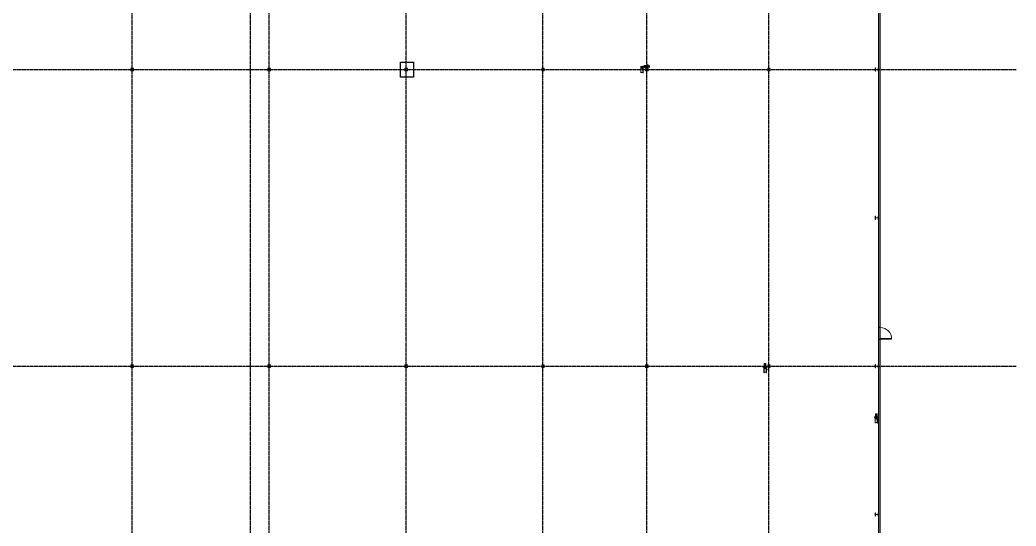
# Model space of a CAD drawing. Header units: millimetres. Extents: x -637480 to 299894, y -125373 to 39000.
# Drawn here: x 200332 to 280998, y -84941 to -43992 of the extents above; entities that cross this region are included whole.
import ezdxf

# ---------------------------------------------------------------- set-up
doc = ezdxf.new("R2010")
doc.units = ezdxf.units.MM
doc.linetypes.add('Xref building Toll$0$Grid Line', pattern=[22.225, 12.7, -3.175, 3.175, -3.175])
for name, color, linetype, lineweight in [('AM_BOR', 4, 'Continuous', 25), ('Xref building Toll$0$A-DOOR', 31, 'Continuous', 9), ('Xref building Toll$0$A-DOOR-HDLN', 31, 'Continuous', 9), ('Xref building Toll$0$A-FLOR', 192, 'Continuous', 25), ('Xref building Toll$0$A-GENM', 13, 'Continuous', 9), ('Xref building Toll$0$A-WALL', 113, 'Continuous', 9), ('Xref building Toll$0$P-SANR-FIXT', 6, 'Continuous', 9), ('Xref building Toll$0$S-COLS', 52, 'Continuous', 9)]:
    doc.layers.add(name, color=color, linetype=linetype, lineweight=lineweight)
doc.layers.add('AM_VIEWS', color=1, linetype='Continuous', lineweight=25, plot=False)
doc.layers.add('Xref building Toll$0$S-GRID', color=8, linetype='Continuous')

# ---------------------------------------------------------------- blocks, each defined once
blk = doc.blocks.new('Xref building Toll$0$Toll Grids')
at = {"layer": 'Xref building Toll$0$S-GRID', "linetype": 'Xref building Toll$0$Grid Line'}
for p, q in [((209427, -125373.2), (209427, 36031.6)), ((220514, -125373.3), (220514, 36031.5)), ((231601, -125373.3), (231601, 36031.5)), ((242688, -125373.3), (242688, 36031.5)), ((251088, -125373.3), (251088, 36031.5)), ((260988, -125373.3), (260988, 36031.5)), ((270000, -125373.3), (270000, 36031.5)), ((219014, -125373.2), (219014, 19027.1)), ((-9195.8, -48000), (280997.7, -48000)), ((-9195.8, -72000), (280997.7, -72000))]:
    blk.add_line(p, q, dxfattribs=at)
blk = doc.blocks.new('Xref building Toll$0$_SBA 1SWING SPDoor 01a - 920W x 2040H WD-1991709-MASTER GROUND FLOOR')
at = {"layer": 'Xref building Toll$0$A-DOOR'}
for p, q in [((460, 995), (420, 995)), ((420, 75), (420, 995)), ((460, 995), (460, 75)), ((-500, 75), (-500, 75)), ((-500, 75), (-500, -75)), ((-500, 75), (-460, 75)), ((-500, 75), (-460, 75)), ((-500, -75), (-500, 75)), ((-460, -75), (-460, 75)), ((-460, 75), (-460, 75)), ((-460, 75), (-460, -75)), ((460, 75), (420, 75)), ((460, 75), (460, -75)), ((500, 75), (460, 75)), ((460, 75), (460, 75)), ((460, 75), (500, 75)), ((460, -75), (460, 75)), ((500, -75), (500, 75)), ((500, 75), (500, 75)), ((500, 75), (500, -75)), ((-460, -75), (-500, -75)), ((-500, -75), (-500, -75)), ((-460, -75), (-500, -75)), ((-460, -75), (-460, -75)), ((460, -75), (500, -75)), ((460, -75), (460, -75)), ((500, -75), (460, -75)), ((500, -75), (500, -75))]:
    blk.add_line(p, q, dxfattribs=at)
blk.add_arc((460, 75), 920, 90, 180, dxfattribs=at)
at = {"layer": 'Xref building Toll$0$A-DOOR-HDLN'}
blk.add_line((-460, 75), (460, 75), dxfattribs=at)
blk = doc.blocks.new('Xref building Toll$0$UC-Universal Column-Column - C4_5-250UC73-1332368-MASTER GROUND FLOOR')
at = {"layer": 'Xref building Toll$0$S-COLS', "lineweight": 18}
for p, q in [((127, 127), (-127, 127)), ((-127, 127), (-127, 112.8)), ((-127, 112.8), (-18.3, 112.8)), ((-4.3, 98.8), (-4.3, -98.8)), ((4.3, -98.8), (4.3, 98.8)), ((18.3, 112.8), (127, 112.8)), ((127, 112.8), (127, 127)), ((-18.3, -112.8), (-127, -112.8)), ((-127, -112.8), (-127, -127)), ((-127, -127), (127, -127)), ((127, -112.8), (18.3, -112.8)), ((127, -127), (127, -112.8))]:
    blk.add_line(p, q, dxfattribs=at)
at = {"layer": 'Xref building Toll$0$S-COLS'}
for p, q in [((-127, 127), (-127, 127)), ((-127, 112.8), (-127, 112.8)), ((127, 127), (127, 127)), ((127, 112.8), (127, 112.8)), ((-127, -112.8), (-127, -112.8)), ((-127, -127), (-127, -127)), ((127, -112.8), (127, -112.8)), ((127, -127), (127, -127))]:
    blk.add_line(p, q, dxfattribs=at)
at = {"layer": 'Xref building Toll$0$S-COLS', "lineweight": 18}
for centre, start, end in [((-18.3, 98.8), 0, 90), ((18.3, 98.8), 90, 180), ((-18.3, -98.8), 270, 0), ((18.3, -98.8), 180, 270)]:
    blk.add_arc(centre, 14, start, end, dxfattribs=at)
blk = doc.blocks.new('Xref building Toll$0$UC-Universal Column-Column - C4_5-250UC73-930545-MASTER GROUND FLOOR')
at = {"layer": 'Xref building Toll$0$S-COLS', "lineweight": 18}
for p, q in [((127, 127), (-127, 127)), ((-127, 127), (-127, 112.8)), ((-127, 112.8), (-18.3, 112.8)), ((-4.3, 98.8), (-4.3, -98.8)), ((4.3, -98.8), (4.3, 98.8)), ((18.3, 112.8), (127, 112.8)), ((127, 112.8), (127, 127)), ((-18.3, -112.8), (-127, -112.8)), ((-127, -112.8), (-127, -127)), ((-127, -127), (127, -127)), ((127, -112.8), (18.3, -112.8)), ((127, -127), (127, -112.8))]:
    blk.add_line(p, q, dxfattribs=at)
at = {"layer": 'Xref building Toll$0$S-COLS'}
for p, q in [((-127, 127), (-127, 127)), ((-127, 112.8), (-127, 112.8)), ((127, 127), (127, 127)), ((127, 112.8), (127, 112.8)), ((-127, -112.8), (-127, -112.8)), ((-127, -127), (-127, -127)), ((127, -112.8), (127, -112.8)), ((127, -127), (127, -127))]:
    blk.add_line(p, q, dxfattribs=at)
at = {"layer": 'Xref building Toll$0$S-COLS', "lineweight": 18}
for centre, start, end in [((-18.3, 98.8), 0, 90), ((18.3, 98.8), 90, 180), ((-18.3, -98.8), 270, 0), ((18.3, -98.8), 180, 270)]:
    blk.add_arc(centre, 14, start, end, dxfattribs=at)
blk = doc.blocks.new('Xref building Toll$0$UC-Universal Column-Column - C4_5-250UC73-1332379-MASTER GROUND FLOOR')
at = {"layer": 'Xref building Toll$0$S-COLS', "lineweight": 18}
for p, q in [((-127, 127), (127, 127)), ((-127, 112.8), (-127, 127)), ((-18.3, 112.8), (-127, 112.8)), ((-4.3, -98.8), (-4.3, 98.8)), ((4.3, 98.8), (4.3, -98.8)), ((127, 112.8), (18.3, 112.8)), ((127, 127), (127, 112.8)), ((-127, -112.8), (-18.3, -112.8)), ((-127, -127), (-127, -112.8)), ((127, -127), (-127, -127)), ((18.3, -112.8), (127, -112.8)), ((127, -112.8), (127, -127))]:
    blk.add_line(p, q, dxfattribs=at)
at = {"layer": 'Xref building Toll$0$S-COLS'}
for p, q in [((-127, 127), (-127, 127)), ((-127, 112.8), (-127, 112.8)), ((127, 127), (127, 127)), ((127, 112.8), (127, 112.8)), ((-127, -112.8), (-127, -112.8)), ((-127, -127), (-127, -127)), ((127, -112.8), (127, -112.8)), ((127, -127), (127, -127))]:
    blk.add_line(p, q, dxfattribs=at)
at = {"layer": 'Xref building Toll$0$S-COLS', "lineweight": 18}
for centre, start, end in [((-18.3, 98.8), 360, 90), ((18.3, 98.8), 90, 180), ((-18.3, -98.8), 270, 360), ((18.3, -98.8), 180, 270)]:
    blk.add_arc(centre, 14, start, end, dxfattribs=at)
blk = doc.blocks.new('Xref building Toll$0$UC-Universal Column-Column - C4_5-250UC73-1332380-MASTER GROUND FLOOR')
at = {"layer": 'Xref building Toll$0$S-COLS', "lineweight": 18}
for p, q in [((-127, 127), (127, 127)), ((-127, 112.8), (-127, 127)), ((-18.3, 112.8), (-127, 112.8)), ((-4.3, -98.8), (-4.3, 98.8)), ((4.3, 98.8), (4.3, -98.8)), ((127, 112.8), (18.3, 112.8)), ((127, 127), (127, 112.8)), ((-127, -112.8), (-18.3, -112.8)), ((-127, -127), (-127, -112.8)), ((127, -127), (-127, -127)), ((18.3, -112.8), (127, -112.8)), ((127, -112.8), (127, -127))]:
    blk.add_line(p, q, dxfattribs=at)
at = {"layer": 'Xref building Toll$0$S-COLS'}
for p, q in [((-127, 127), (-127, 127)), ((-127, 112.8), (-127, 112.8)), ((127, 127), (127, 127)), ((127, 112.8), (127, 112.8)), ((-127, -112.8), (-127, -112.8)), ((-127, -127), (-127, -127)), ((127, -112.8), (127, -112.8)), ((127, -127), (127, -127))]:
    blk.add_line(p, q, dxfattribs=at)
at = {"layer": 'Xref building Toll$0$S-COLS', "lineweight": 18}
for centre, start, end in [((-18.3, 98.8), 360, 90), ((18.3, 98.8), 90, 180), ((-18.3, -98.8), 270, 360), ((18.3, -98.8), 180, 270)]:
    blk.add_arc(centre, 14, start, end, dxfattribs=at)
blk = doc.blocks.new('Xref building Toll$0$UC-Universal Column-Column - C2_5-200UC60-1337980-MASTER GROUND FLOOR')
at = {"layer": 'Xref building Toll$0$S-COLS', "lineweight": 18}
for p, q in [((105, 102.5), (-105, 102.5)), ((-105, 102.5), (-105, 88.3)), ((-105, 88.3), (-16.05, 88.3)), ((-4.65, 76.9), (-4.65, -76.9)), ((4.65, -76.9), (4.65, 76.9)), ((16.05, 88.3), (105, 88.3)), ((105, 88.3), (105, 102.5)), ((-16.05, -88.3), (-105, -88.3)), ((-105, -88.3), (-105, -102.5)), ((-105, -102.5), (105, -102.5)), ((105, -88.3), (16.05, -88.3)), ((105, -102.5), (105, -88.3))]:
    blk.add_line(p, q, dxfattribs=at)
at = {"layer": 'Xref building Toll$0$S-COLS'}
for p, q in [((-105, 102.5), (-105, 102.5)), ((-105, 88.3), (-105, 88.3)), ((105, 102.5), (105, 102.5)), ((105, 88.3), (105, 88.3)), ((-105, -88.3), (-105, -88.3)), ((-105, -102.5), (-105, -102.5)), ((105, -88.3), (105, -88.3)), ((105, -102.5), (105, -102.5))]:
    blk.add_line(p, q, dxfattribs=at)
at = {"layer": 'Xref building Toll$0$S-COLS', "lineweight": 18}
for centre, start, end in [((-16.05, 76.9), 0, 90), ((16.05, 76.9), 90, 180), ((-16.05, -76.9), 270, 0), ((16.05, -76.9), 180, 270)]:
    blk.add_arc(centre, 11.4, start, end, dxfattribs=at)
blk = doc.blocks.new('Xref building Toll$0$UC-Universal Column-Column - C2_5-200UC60-1337979-MASTER GROUND FLOOR')
at = {"layer": 'Xref building Toll$0$S-COLS', "lineweight": 18}
for p, q in [((-105, 102.5), (105, 102.5)), ((-105, 88.3), (-105, 102.5)), ((-16.05, 88.3), (-105, 88.3)), ((-4.65, -76.9), (-4.65, 76.9)), ((4.65, 76.9), (4.65, -76.9)), ((105, 88.3), (16.05, 88.3)), ((105, 102.5), (105, 88.3)), ((-105, -88.3), (-16.05, -88.3)), ((-105, -102.5), (-105, -88.3)), ((105, -102.5), (-105, -102.5)), ((16.05, -88.3), (105, -88.3)), ((105, -88.3), (105, -102.5))]:
    blk.add_line(p, q, dxfattribs=at)
at = {"layer": 'Xref building Toll$0$S-COLS'}
for p, q in [((-105, 102.5), (-105, 102.5)), ((-105, 88.3), (-105, 88.3)), ((105, 102.5), (105, 102.5)), ((105, 88.3), (105, 88.3)), ((-105, -88.3), (-105, -88.3)), ((-105, -102.5), (-105, -102.5)), ((105, -88.3), (105, -88.3)), ((105, -102.5), (105, -102.5))]:
    blk.add_line(p, q, dxfattribs=at)
at = {"layer": 'Xref building Toll$0$S-COLS', "lineweight": 18}
for centre, start, end in [((-16.05, 76.9), 360, 90), ((16.05, 76.9), 90, 180), ((-16.05, -76.9), 270, 360), ((16.05, -76.9), 180, 270)]:
    blk.add_arc(centre, 11.4, start, end, dxfattribs=at)
blk = doc.blocks.new('Xref building Toll$0$UC-Universal Column-Column - C2_5-200UC60-1338439-MASTER GROUND FLOOR')
at = {"layer": 'Xref building Toll$0$S-COLS', "lineweight": 18}
for p, q in [((105, 102.5), (-105, 102.5)), ((-105, 102.5), (-105, 88.3)), ((-105, 88.3), (-16.05, 88.3)), ((-4.65, 76.9), (-4.65, -76.9)), ((4.65, -76.9), (4.65, 76.9)), ((16.05, 88.3), (105, 88.3)), ((105, 88.3), (105, 102.5)), ((-16.05, -88.3), (-105, -88.3)), ((-105, -88.3), (-105, -102.5)), ((-105, -102.5), (105, -102.5)), ((105, -88.3), (16.05, -88.3)), ((105, -102.5), (105, -88.3))]:
    blk.add_line(p, q, dxfattribs=at)
at = {"layer": 'Xref building Toll$0$S-COLS'}
for p, q in [((-105, 102.5), (-105, 102.5)), ((-105, 88.3), (-105, 88.3)), ((105, 102.5), (105, 102.5)), ((105, 88.3), (105, 88.3)), ((-105, -88.3), (-105, -88.3)), ((-105, -102.5), (-105, -102.5)), ((105, -88.3), (105, -88.3)), ((105, -102.5), (105, -102.5))]:
    blk.add_line(p, q, dxfattribs=at)
at = {"layer": 'Xref building Toll$0$S-COLS', "lineweight": 18}
for centre, start, end in [((-16.05, 76.9), 0, 90), ((16.05, 76.9), 90, 180), ((-16.05, -76.9), 270, 0), ((16.05, -76.9), 180, 270)]:
    blk.add_arc(centre, 11.4, start, end, dxfattribs=at)
blk = doc.blocks.new('Xref building Toll$0$UC-Universal Column-Column - C2_5-200UC60-1338438-MASTER GROUND FLOOR')
at = {"layer": 'Xref building Toll$0$S-COLS', "lineweight": 18}
for p, q in [((-105, 102.5), (105, 102.5)), ((-105, 88.3), (-105, 102.5)), ((-16.05, 88.3), (-105, 88.3)), ((-4.65, -76.9), (-4.65, 76.9)), ((4.65, 76.9), (4.65, -76.9)), ((105, 88.3), (16.05, 88.3)), ((105, 102.5), (105, 88.3)), ((-105, -88.3), (-16.05, -88.3)), ((-105, -102.5), (-105, -88.3)), ((105, -102.5), (-105, -102.5)), ((16.05, -88.3), (105, -88.3)), ((105, -88.3), (105, -102.5))]:
    blk.add_line(p, q, dxfattribs=at)
at = {"layer": 'Xref building Toll$0$S-COLS'}
for p, q in [((-105, 102.5), (-105, 102.5)), ((-105, 88.3), (-105, 88.3)), ((105, 102.5), (105, 102.5)), ((105, 88.3), (105, 88.3)), ((-105, -88.3), (-105, -88.3)), ((-105, -102.5), (-105, -102.5)), ((105, -88.3), (105, -88.3)), ((105, -102.5), (105, -102.5))]:
    blk.add_line(p, q, dxfattribs=at)
at = {"layer": 'Xref building Toll$0$S-COLS', "lineweight": 18}
for centre, start, end in [((-16.05, 76.9), 360, 90), ((16.05, 76.9), 90, 180), ((-16.05, -76.9), 270, 360), ((16.05, -76.9), 180, 270)]:
    blk.add_arc(centre, 11.4, start, end, dxfattribs=at)
blk = doc.blocks.new('Xref building Toll$0$HYD-SINGLE HEAD - Standard-1800782-MASTER GROUND FLOOR')
at = {"layer": 'Xref building Toll$0$A-GENM'}
for p, q in [((186, 12), (-14, 12)), ((-14, 12), (-14, -128)), ((-14, -128), (-14, 12)), ((186, 12), (186, -128)), ((186, -128), (186, 12)), ((231, 71), (231, 54)), ((236, 54), (236, -4)), ((296, -4), (296, 54)), ((301, 54), (301, 71)), ((390, 12), (390, -128)), ((400, 12), (400, 12)), ((400, 12), (400, 12)), ((410, -128), (410, 12)), ((-14, -128), (186, -128)), ((217, -8), (186, -8)), ((186, -108), (186, -8)), ((186, -8), (186, -108)), ((186, -108), (217, -108)), ((217, -8), (217, -58)), ((217, -58), (217, -8)), ((217, -58), (217, -108)), ((217, -108), (217, -58)), ((347, -8), (315, -8)), ((315, -58), (315, -8)), ((315, -8), (315, -58)), ((315, -108), (315, -58)), ((315, -58), (315, -108)), ((315, -108), (347, -108)), ((347, -108), (347, -8)), ((347, -8), (347, -108)), ((367, -28), (347, -28)), ((347, -88), (347, -28)), ((347, -28), (347, -88)), ((347, -88), (367, -88)), ((367, -88), (367, -28)), ((367, -28), (367, -88)), ((400, -48), (367, -48)), ((367, -68), (367, -48)), ((367, -48), (367, -68)), ((367, -68), (400, -68)), ((400, -48), (400, -68)), ((400, -68), (400, -48)), ((400, -128), (400, -128)), ((400, -128), (400, -128))]:
    blk.add_line(p, q, dxfattribs=at)
at = {"layer": 'Xref building Toll$0$A-GENM', "flags": 128}
for points in [[(217, -8), (282, 10), (315, -8)], [(390, -128), (390, -96), (390, -29), (390, 11), (390, 12)], [(390, 12), (390, -21), (390, -88), (390, -128), (390, -128)], [(410, 12), (410, -21), (410, -88), (410, -128), (410, -128)], [(410, -128), (410, -96), (410, -29), (410, 11), (410, 12)], [(315, -108), (251, -127), (217, -108)]]:
    blk.add_lwpolyline(points, dxfattribs=at)
at = {"layer": 'Xref building Toll$0$A-GENM'}
for centre, radius, start, end in [((86, -58), 60, 90, 270), ((86, -58), 60, 270, 90), ((86, -58), 50, 90, 270), ((86, -58), 50, 90, 270), ((86, -58), 50, 270, 90), ((86, -58), 50, 270, 90), ((400, -58), 10, 90, 270), ((400, -58), 10, 90, 270), ((400, -58), 10, 270, 90), ((400, -58), 10, 270, 90)]:
    blk.add_arc(centre, radius, start, end, dxfattribs=at)
for centre, major_axis, start_param, end_param in [((266, 71), (35, 0), 0, 3.141593), ((266, 54), (35, 0), 0, 3.141593), ((266, 71), (35, 0), 3.141593, 6.283185), ((266, 54), (35, 0), 3.141593, 6.283185), ((266, 54), (30, 0), 0, 3.141593), ((266, 54), (30, 0), 3.141593, 6.283185), ((266, -4), (30, 0), 0, 3.141593), ((266, -4), (30, 0), 3.141593, 6.283185)]:
    blk.add_ellipse(centre, major_axis=major_axis, ratio=0.5, start_param=start_param, end_param=end_param, dxfattribs=at)
for points in [[(86, 2), (83, 1), (79, 1), (74, 0), (71, -1), (69, -1), (67, -2), (64, -3), (61, -4), (58, -6), (56, -7), (53, -8), (51, -10), (46, -14), (42, -18), (37, -25), (33, -31), (31, -36), (29, -40), (28, -45), (27, -49), (27, -54), (26, -58), (27, -63), (27, -69), (29, -75), (31, -81), (32, -85), (34, -88), (37, -93), (42, -99), (46, -103), (50, -106), (52, -108), (54, -109), (56, -110), (58, -111), (61, -113), (64, -114), (67, -115), (69, -116), (71, -116), (74, -117), (79, -118), (83, -118), (86, -118)], [(86, -118), (90, -118), (94, -118), (99, -117), (102, -116), (104, -116), (106, -115), (109, -114), (112, -113), (115, -111), (117, -110), (119, -109), (122, -107), (126, -103), (131, -99), (136, -92), (140, -86), (142, -81), (144, -76), (145, -72), (146, -68), (146, -63), (146, -58), (146, -54), (146, -48), (144, -42), (142, -36), (141, -32), (139, -29), (136, -24), (131, -18), (126, -14), (123, -11), (121, -9), (119, -8), (117, -7), (115, -6), (112, -4), (109, -3), (106, -2), (104, -1), (102, -1), (99, 0), (94, 1), (90, 1), (86, 2)]]:
    blk.add_open_spline(points, degree=3, knots=[0, 0, 0, 0, 0.045455, 0.068182, 0.079545, 0.090909, 0.102273, 0.113636, 0.136364, 0.159091, 0.170455, 0.181818, 0.204545, 0.227273, 0.272727, 0.318182, 0.363636, 0.386364, 0.409091, 0.431818, 0.454545, 0.477273, 0.5, 0.522727, 0.545455, 0.590909, 0.613636, 0.636364, 0.659091, 0.681818, 0.727273, 0.772727, 0.795455, 0.806818, 0.818182, 0.829545, 0.840909, 0.863636, 0.886364, 0.897727, 0.909091, 0.920455, 0.931818, 0.954545, 1, 1, 1, 1], dxfattribs=at)
blk = doc.blocks.new('Xref building Toll$0$FHD_Standard - 01 - Standard-1800779-MASTER GROUND FLOOR')
at = {"layer": 'Xref building Toll$0$A-GENM'}
for p, q in [((186, 128), (-14, 128)), ((-14, -12), (-14, 128)), ((-14, 128), (-14, -12)), ((186, -12), (186, 128)), ((186, 128), (186, -12)), ((217, 108), (186, 108)), ((186, 8), (186, 108)), ((186, 108), (186, 8)), ((186, 8), (217, 8)), ((217, 108), (217, 58)), ((217, 58), (217, 108)), ((217, 58), (217, 8)), ((217, 8), (217, 58)), ((236, 4), (236, -54)), ((337, 79), (266, 79)), ((266, 59), (337, 59)), ((296, -54), (296, 4)), ((312, 92), (312, 56)), ((347, 108), (315, 108)), ((315, 58), (315, 108)), ((315, 108), (315, 58)), ((315, 8), (315, 58)), ((315, 58), (315, 8)), ((315, 8), (347, 8)), ((318, 94), (318, 56)), ((320, 92), (320, 92)), ((320, 92), (320, 92)), ((320, 56), (320, 56)), ((320, 56), (320, 56)), ((462, 192), (321, 100)), ((322, 56), (322, 94)), ((323, 96), (464, 189)), ((366, 53), (325, 53)), ((325, 49), (366, 49)), ((327, 56), (327, 92)), ((365, 59), (329, 59)), ((329, 51), (329, 51)), ((329, 51), (329, 51)), ((329, 44), (365, 44)), ((372, 79), (337, 79)), ((337, 59), (372, 59)), ((347, 108), (347, 8)), ((347, 8), (347, 108)), ((367, 88), (347, 88)), ((347, 88), (347, 28)), ((347, 28), (347, 88)), ((347, 28), (367, 28)), ((365, 51), (365, 51)), ((365, 51), (365, 51)), ((367, 88), (367, 28)), ((367, 28), (367, 88)), ((400, 68), (367, 68)), ((367, 68), (367, 48)), ((367, 48), (367, 68)), ((367, 48), (400, 48)), ((409, 156), (369, 55)), ((373, 54), (413, 154)), ((390, 128), (390, -12)), ((400, 128), (400, 128)), ((400, 128), (400, 128)), ((400, 48), (400, 68)), ((400, 68), (400, 48)), ((413, 154), (409, 156)), ((409, 156), (413, 154)), ((410, 166), (410, 160)), ((410, -12), (410, 128)), ((411, 166), (461, 166)), ((421, 166), (411, 166)), ((411, 160), (411, 166)), ((411, 160), (421, 160)), ((461, 160), (411, 160)), ((430, 217), (415, 181)), ((419, 179), (415, 181)), ((415, 181), (419, 179)), ((419, 179), (433, 216)), ((461, 166), (421, 166)), ((421, 166), (421, 160)), ((421, 160), (461, 160)), ((451, 232), (431, 220)), ((431, 220), (451, 232)), ((431, 220), (431, 197)), ((431, 197), (431, 220)), ((431, 220), (431, 220)), ((431, 197), (451, 185)), ((451, 185), (431, 197)), ((431, 197), (431, 197)), ((451, 227), (435, 218)), ((435, 218), (451, 227)), ((451, 227), (435, 218)), ((435, 218), (451, 227)), ((435, 218), (435, 199)), ((435, 199), (435, 218)), ((435, 218), (435, 218)), ((435, 218), (435, 199)), ((435, 199), (435, 218)), ((435, 218), (435, 218)), ((435, 199), (451, 190)), ((451, 190), (435, 199)), ((435, 199), (435, 199)), ((435, 199), (451, 190)), ((451, 190), (435, 199)), ((435, 199), (435, 199)), ((435, 178), (435, 168)), ((439, 181), (439, 108)), ((441, 208), (441, 168)), ((471, 220), (451, 232)), ((451, 232), (471, 220)), ((451, 232), (451, 232)), ((467, 218), (451, 227)), ((451, 227), (467, 218)), ((451, 227), (451, 227)), ((467, 218), (451, 227)), ((451, 227), (467, 218)), ((451, 227), (451, 227)), ((451, 208), (451, 208)), ((451, 208), (451, 208)), ((451, 190), (467, 199)), ((467, 199), (451, 190)), ((451, 190), (467, 199)), ((467, 199), (451, 190)), ((451, 185), (471, 197)), ((471, 197), (451, 185)), ((451, 190), (451, 190)), ((451, 190), (451, 190)), ((451, 185), (451, 185)), ((451, 181), (451, 181)), ((451, 181), (451, 181)), ((451, 168), (451, 168)), ((451, 168), (451, 168)), ((451, 168), (451, 168)), ((451, 168), (451, 168)), ((451, 108), (451, 108)), ((451, 108), (451, 108)), ((461, 166), (457, 163)), ((457, 163), (461, 166)), ((457, 163), (475, 141)), ((475, 141), (457, 163)), ((457, 163), (457, 163)), ((461, 168), (461, 208)), ((478, 147), (461, 166)), ((461, 166), (478, 147)), ((461, 166), (461, 166)), ((461, 166), (461, 166)), ((461, 166), (461, 160)), ((461, 166), (461, 160)), ((461, 160), (461, 160)), ((464, 108), (464, 181)), ((467, 199), (467, 218)), ((467, 218), (467, 199)), ((467, 218), (467, 218)), ((467, 199), (467, 218)), ((467, 218), (467, 199)), ((467, 218), (467, 218)), ((467, 199), (467, 199)), ((467, 199), (467, 199)), ((467, 168), (467, 178)), ((471, 197), (471, 220)), ((471, 220), (471, 197)), ((471, 220), (471, 220)), ((471, 197), (471, 197)), ((475, 141), (638, 141)), ((638, 141), (475, 141)), ((475, 141), (475, 141)), ((638, 147), (478, 147)), ((478, 147), (638, 147)), ((478, 147), (478, 147)), ((640, 149), (513, 149)), ((513, 149), (513, 139)), ((513, 139), (513, 149)), ((513, 149), (640, 149)), ((513, 149), (513, 149)), ((513, 139), (640, 139)), ((640, 139), (513, 139)), ((513, 139), (513, 139)), ((638, 141), (638, 147)), ((638, 147), (638, 141)), ((638, 147), (638, 147)), ((638, 141), (638, 141)), ((640, 139), (640, 149)), ((640, 149), (640, 139)), ((640, 149), (640, 149)), ((640, 139), (640, 139)), ((-14, -12), (186, -12)), ((231, -54), (231, -71)), ((301, -71), (301, -54)), ((361, -31), (361, -41)), ((400, -12), (400, -12)), ((400, -12), (400, -12)), ((451, -31), (451, -31)), ((451, -31), (451, -31)), ((451, -41), (451, -41)), ((451, -41), (451, -41)), ((541, -41), (541, -31))]:
    blk.add_line(p, q, dxfattribs=at)
at = {"layer": 'Xref building Toll$0$A-GENM', "flags": 128}
for points in [[(217, 108), (282, 127), (315, 108)], [(315, 8), (251, -10), (217, 8)], [(228, 79), (266, 79), (266, 79)], [(266, 59), (228, 59), (228, 59)], [(390, -12), (390, 21), (390, 88), (390, 128), (390, 128)], [(390, 128), (390, 96), (390, 29), (390, -11), (390, -12)], [(410, 128), (410, 96), (410, 29), (410, -11), (410, -12)], [(410, -12), (410, 21), (410, 88), (410, 128), (410, 128)], [(464, 189), (475, 209), (464, 228), (442, 230), (430, 217)], [(433, 216), (448, 228), (466, 222), (470, 204), (462, 192)], [(435, 208), (435, 195), (435, 178)], [(467, 178), (467, 204), (467, 208)]]:
    blk.add_lwpolyline(points, dxfattribs=at)
at = {"layer": 'Xref building Toll$0$A-GENM'}
for centre, radius, start, end in [((86, 58), 60, 90, 270), ((86, 58), 50, 90, 270), ((86, 58), 50, 90, 270), ((86, 58), 60, 270, 90), ((86, 58), 50, 270, 90), ((86, 58), 50, 270, 90), ((228, 69), 10, 360, 180), ((228, 69), 10, 180, 360), ((400, 58), 10, 90, 270), ((400, 58), 10, 90, 270), ((400, 58), 10, 270, 90), ((400, 58), 10, 270, 90), ((451, 208), 20, 360, 180), ((451, 208), 20, 0, 180), ((451, 208), 20, 180, 360), ((451, 208), 20, 180, 0), ((451, 208), 16, 90, 270), ((451, 208), 12.5, 360, 180), ((451, 208), 12.5, 0, 180), ((451, 208), 12.5, 360, 180), ((451, 208), 12.5, 0, 180), ((451, 208), 12.5, 180, 360), ((451, 208), 12.5, 180, 0), ((451, 208), 12.5, 180, 360), ((451, 208), 12.5, 180, 0), ((451, 208), 16, 270, 90)]:
    blk.add_arc(centre, radius, start, end, dxfattribs=at)
for centre, major_axis, ratio, start_param, end_param in [((266, 4), (-30, 0), 0.5, 3.141593, 6.283185), ((266, 4), (-30, 0), 0.5, 0, 3.141593), ((337, 69), (0, 10), 0.935789, 4.712389, 7.853982), ((337, 69), (0, 10), 0.935789, 4.712389, 7.853982), ((337, 69), (0, 10), 0.935789, 1.570796, 4.712389), ((337, 69), (0, 10), 0.935789, 1.570796, 4.712389), ((372, 69), (0, 10), 0.935789, 4.712389, 7.853982), ((372, 69), (0, 10), 0.935789, 1.570796, 4.712389), ((266, -54), (-35, 0), 0.5, 3.141593, 6.283185), ((266, -71), (-35, 0), 0.5, 3.141593, 6.283185), ((266, -54), (-35, 0), 0.5, 0, 3.141593), ((266, -71), (-35, 0), 0.5, 0, 3.141593), ((266, -54), (30, 0), 0.5, 0, 3.141593), ((266, -54), (-30, 0), 0.5, 0, 3.141593)]:
    blk.add_ellipse(centre, major_axis=major_axis, ratio=ratio, start_param=start_param, end_param=end_param, dxfattribs=at)
for points in [[(86, 118), (83, 118), (79, 118), (74, 117), (71, 116), (69, 116), (67, 115), (64, 114), (61, 113), (58, 111), (56, 110), (53, 109), (51, 107), (46, 103), (42, 99), (37, 92), (33, 86), (31, 81), (29, 76), (28, 72), (27, 68), (27, 63), (26, 58), (27, 54), (27, 48), (29, 42), (31, 36), (32, 32), (34, 29), (37, 24), (42, 18), (46, 14), (50, 11), (52, 9), (54, 8), (56, 7), (58, 6), (61, 4), (64, 3), (67, 2), (69, 1), (71, 1), (74, 0), (79, -1), (83, -1), (86, -2)], [(86, -2), (90, -1), (94, -1), (99, 0), (102, 1), (104, 1), (106, 2), (109, 3), (112, 4), (115, 6), (117, 7), (119, 8), (122, 10), (126, 14), (131, 18), (136, 25), (140, 31), (142, 36), (144, 40), (145, 45), (146, 49), (146, 54), (146, 58), (146, 63), (146, 69), (144, 75), (142, 81), (141, 85), (139, 88), (136, 93), (131, 99), (126, 103), (123, 106), (121, 108), (119, 109), (117, 110), (115, 111), (112, 113), (109, 114), (106, 115), (104, 116), (102, 116), (99, 117), (94, 118), (90, 118), (86, 118)]]:
    blk.add_open_spline(points, degree=3, knots=[0, 0, 0, 0, 0.045455, 0.068182, 0.079545, 0.090909, 0.102273, 0.113636, 0.136364, 0.159091, 0.170455, 0.181818, 0.204545, 0.227273, 0.272727, 0.318182, 0.363636, 0.386364, 0.409091, 0.431818, 0.454545, 0.477273, 0.5, 0.522727, 0.545455, 0.590909, 0.613636, 0.636364, 0.659091, 0.681818, 0.727273, 0.772727, 0.795455, 0.806818, 0.818182, 0.829545, 0.840909, 0.863636, 0.886364, 0.897727, 0.909091, 0.920455, 0.931818, 0.954545, 1, 1, 1, 1], dxfattribs=at)
at = {"layer": 'Xref building Toll$0$P-SANR-FIXT'}
for p, q in [((724, 164), (183, 164)), ((183, 164), (183, 139)), ((183, 139), (218, 139)), ((218, 139), (218, -15)), ((689, 139), (218, 139)), ((689, -15), (689, 139)), ((689, 139), (724, 139)), ((724, 139), (724, 164)), ((218, -15), (183, -15)), ((183, -15), (183, -40)), ((183, -40), (724, -40)), ((689, -15), (218, -15)), ((724, -15), (689, -15)), ((724, -40), (724, -15))]:
    blk.add_line(p, q, dxfattribs=at)
blk = doc.blocks.new('Xref building Toll$0$Fire_Hose_Reel_-_Non_Hosted_9381 - Fire_Hose_Reel_-_Non_Hosted_9381-1827019-MASTER GROUND FLOOR')
at = {"layer": 'Xref building Toll$0$P-SANR-FIXT'}
for p, q in [((269, 249), (-272, 249)), ((-272, 249), (-272, 224)), ((-272, 224), (-238, 224)), ((-238, 69), (-272, 69)), ((-272, 69), (-272, 44)), ((-272, 44), (269, 44)), ((-238, 224), (-238, 69)), ((-238, 224), (233, 224)), ((-238, 69), (233, 69)), ((-188, 69), (-188, 59)), ((-61, 69), (-188, 69)), ((-188, 69), (-61, 69)), ((-188, 59), (-188, 69)), ((-188, 69), (-188, 69)), ((-188, 59), (-61, 59)), ((-61, 59), (-188, 59)), ((-188, 59), (-188, 59)), ((-23, 67), (-186, 67)), ((-186, 67), (-186, 61)), ((-186, 61), (-186, 67)), ((-186, 67), (-23, 67)), ((-186, 67), (-186, 67)), ((-186, 61), (-26, 61)), ((-26, 61), (-186, 61)), ((-186, 61), (-186, 61)), ((-90, 250), (-90, 240)), ((-61, 59), (-61, 69)), ((-61, 69), (-61, 59)), ((-61, 69), (-61, 69)), ((-61, 59), (-61, 59)), ((-26, 61), (-10, 42)), ((-10, 42), (-26, 61)), ((-26, 61), (-26, 61)), ((-5, 46), (-23, 67)), ((-23, 67), (-5, 46)), ((-23, 67), (-23, 67)), ((0, 23), (-20, 12)), ((-20, 12), (0, 23)), ((-20, 12), (-20, -12)), ((-20, -12), (-20, 12)), ((-20, 12), (-20, 12)), ((-16, 40), (-16, 30)), ((0, 18), (-16, 9)), ((-16, 9), (0, 18)), ((0, 18), (-16, 9)), ((-16, 9), (0, 18)), ((-16, 9), (-16, -9)), ((-16, -9), (-16, 9)), ((-16, 9), (-16, 9)), ((-16, 9), (-16, -9)), ((-16, -9), (-16, 9)), ((-16, 9), (-16, 9)), ((128, 112), (-13, 20)), ((-12, 100), (-12, 27)), ((-11, 16), (131, 109)), ((30, 48), (-10, 48)), ((-10, 48), (-10, 48)), ((-10, 48), (40, 48)), ((-10, 42), (-10, 48)), ((-10, 42), (-10, 48)), ((-10, 42), (-5, 46)), ((-5, 46), (-10, 42)), ((-10, 42), (-10, 42)), ((40, 42), (-10, 42)), ((-10, 42), (-10, 42)), ((-10, 42), (30, 42)), ((-10, 40), (-10, 0)), ((-5, 46), (-5, 46)), ((0, 250), (0, 250)), ((0, 250), (0, 250)), ((0, 240), (0, 240)), ((0, 240), (0, 240)), ((0, 100), (0, 100)), ((0, 100), (0, 100)), ((0, 40), (0, 40)), ((0, 40), (0, 40)), ((0, 40), (0, 40)), ((0, 40), (0, 40)), ((0, 27), (0, 27)), ((0, 27), (0, 27)), ((20, 12), (0, 23)), ((0, 23), (20, 12)), ((0, 23), (0, 23)), ((16, 9), (0, 18)), ((0, 18), (16, 9)), ((0, 18), (0, 18)), ((16, 9), (0, 18)), ((0, 18), (16, 9)), ((0, 18), (0, 18)), ((0, 0), (0, 0)), ((0, 0), (0, 0)), ((10, 0), (10, 40)), ((13, 27), (13, 100)), ((16, 30), (16, 40)), ((16, -9), (16, 9)), ((16, 9), (16, -9)), ((16, 9), (16, 9)), ((16, -9), (16, 9)), ((16, 9), (16, -9)), ((16, 9), (16, 9)), ((33, 29), (18, -7)), ((20, -12), (20, 12)), ((20, 12), (20, -12)), ((20, 12), (20, 12)), ((22, -9), (36, 28)), ((40, 48), (30, 48)), ((30, 42), (30, 48)), ((30, 42), (40, 42)), ((33, 29), (36, 28)), ((36, 28), (33, 29)), ((79, 155), (38, 54)), ((38, 54), (42, 53)), ((42, 53), (38, 54)), ((40, 48), (40, 42)), ((42, 53), (82, 153)), ((42, 42), (42, 48)), ((114, 149), (79, 149)), ((79, 129), (114, 129)), ((127, 159), (85, 159)), ((85, 155), (127, 155)), ((122, 165), (87, 165)), ((87, 157), (87, 157)), ((87, 157), (87, 157)), ((87, 150), (122, 150)), ((90, 240), (90, 250)), ((185, 149), (114, 149)), ((114, 129), (185, 129)), ((122, 157), (122, 157)), ((122, 157), (122, 157)), ((124, 152), (124, 116)), ((130, 152), (130, 115)), ((132, 152), (132, 152)), ((132, 152), (132, 152)), ((132, 116), (132, 116)), ((132, 116), (132, 116)), ((134, 115), (134, 152)), ((139, 116), (139, 152)), ((233, 69), (233, 224)), ((233, 224), (269, 224)), ((269, 69), (233, 69)), ((269, 224), (269, 249)), ((269, 44), (269, 69)), ((-20, -12), (0, -23)), ((0, -23), (-20, -12)), ((-20, -12), (-20, -12)), ((-16, -9), (0, -18)), ((0, -18), (-16, -9)), ((-16, -9), (-16, -9)), ((-16, -9), (0, -18)), ((0, -18), (-16, -9)), ((-16, -9), (-16, -9)), ((0, -18), (16, -9)), ((16, -9), (0, -18)), ((0, -18), (16, -9)), ((16, -9), (0, -18)), ((0, -23), (20, -12)), ((20, -12), (0, -23)), ((0, -18), (0, -18)), ((0, -18), (0, -18)), ((0, -23), (0, -23)), ((16, -9), (16, -9)), ((16, -9), (16, -9)), ((20, -12), (20, -12))]:
    blk.add_line(p, q, dxfattribs=at)
at = {"layer": 'Xref building Toll$0$P-SANR-FIXT', "flags": 128}
for points in [[(-13, 20), (-23, 0), (-13, -20), (10, -21), (22, -9)], [(18, -7), (4, -19), (-14, -13), (-19, 5), (-11, 16)], [(-16, 30), (-16, 5), (-16, 0)], [(16, 0), (16, 14), (16, 30)], [(185, 149), (224, 149), (224, 149)], [(224, 129), (186, 129), (185, 129)]]:
    blk.add_lwpolyline(points, dxfattribs=at)
at = {"layer": 'Xref building Toll$0$P-SANR-FIXT'}
for centre, radius, start, end in [((0, 0), 20, 360, 180), ((0, 0), 20, 0, 180), ((0, 0), 20, 180, 360), ((0, 0), 16, 90, 270), ((0, 0), 12.5, 360, 180), ((0, 0), 12.5, 0, 180), ((0, 0), 12.5, 360, 180), ((0, 0), 12.5, 0, 180), ((0, 0), 12.5, 180, 360), ((0, 0), 12.5, 180, 360), ((0, 0), 12.5, 180, 360), ((0, 0), 12.5, 180, 360), ((0, 0), 16, 270, 90), ((224, 139), 10, 0, 180), ((224, 139), 10, 180, 360), ((0, 0), 20, 180, 360)]:
    blk.add_arc(centre, radius, start, end, dxfattribs=at)
for centre, start_param, end_param in [((79, 139), 4.712389, 7.853982), ((79, 139), 1.570796, 4.712389), ((114, 139), 4.712389, 7.853982), ((114, 139), 4.712389, 7.853982), ((114, 139), 1.570796, 4.712389), ((114, 139), 1.570796, 4.712389)]:
    blk.add_ellipse(centre, major_axis=(0, 10), ratio=0.935789, start_param=start_param, end_param=end_param, dxfattribs=at)
blk = doc.blocks.new('Xref building Toll')
at = {"layer": 'Xref building Toll$0$A-FLOR'}
for p, q in [((270000, -120000), (270000, 0)), ((270000, -121500), (270000, -24140))]:
    blk.add_line(p, q, dxfattribs=at)
at = {"layer": 'Xref building Toll$0$A-WALL', "lineweight": 18}
for p, q in [((269850, -42348), (269850, -68848)), ((269850, -68848), (270000, -68848)), ((270000, -69848), (269850, -69848)), ((269850, -69848), (269850, -96348))]:
    blk.add_line(p, q, dxfattribs=at)
at = {"layer": 'Xref building Toll$0$A-WALL'}
blk.add_line((269850, -69848), (269850, -68848), dxfattribs=at)
blk.add_blockref('Xref building Toll$0$Toll Grids', (0, 0))
at = {"layer": 'Xref building Toll$0$A-DOOR', "rotation": 269.9999999999999}
blk.add_blockref('Xref building Toll$0$_SBA 1SWING SPDoor 01a - 920W x 2040H WD-1991709-MASTER GROUND FLOOR', (269925, -69348), dxfattribs=at)
at = {"layer": 'Xref building Toll$0$A-GENM'}
blk.add_blockref('Xref building Toll$0$HYD-SINGLE HEAD - Standard-1800782-MASTER GROUND FLOOR', (250901.5, -47699.6), dxfattribs=at)
at = {"layer": 'Xref building Toll$0$A-GENM', "rotation": 269.9999999999997}
for p in [(260614, -71813.5), (269614, -75883.5)]:
    blk.add_blockref('Xref building Toll$0$FHD_Standard - 01 - Standard-1800779-MASTER GROUND FLOOR', p, dxfattribs=at)
at = {"layer": 'Xref building Toll$0$P-SANR-FIXT', "rotation": 89.99999999999886}
blk.add_blockref('Xref building Toll$0$Fire_Hose_Reel_-_Non_Hosted_9381 - Fire_Hose_Reel_-_Non_Hosted_9381-1827019-MASTER GROUND FLOOR', (250848, -48000), dxfattribs=at)
at = {"layer": 'Xref building Toll$0$S-COLS'}
for name, p, rotation in [('Xref building Toll$0$UC-Universal Column-Column - C2_5-200UC60-1338439-MASTER GROUND FLOOR', (209427, -48000), 180), ('Xref building Toll$0$UC-Universal Column-Column - C2_5-200UC60-1337980-MASTER GROUND FLOOR', (220514, -48000), 180), ('Xref building Toll$0$UC-Universal Column-Column - C2_5-200UC60-1338439-MASTER GROUND FLOOR', (231601, -48000), 180), ('Xref building Toll$0$UC-Universal Column-Column - C2_5-200UC60-1338439-MASTER GROUND FLOOR', (242688, -48000), 180), ('Xref building Toll$0$UC-Universal Column-Column - C2_5-200UC60-1338439-MASTER GROUND FLOOR', (251088, -48000), 180), ('Xref building Toll$0$UC-Universal Column-Column - C2_5-200UC60-1338439-MASTER GROUND FLOOR', (260988, -48000), 180), ('Xref building Toll$0$UC-Universal Column-Column - C4_5-250UC73-1332368-MASTER GROUND FLOOR', (269723, -48000), 89.99999999999991), ('Xref building Toll$0$UC-Universal Column-Column - C4_5-250UC73-930545-MASTER GROUND FLOOR', (269723, -60000), 89.99999999999991), ('Xref building Toll$0$UC-Universal Column-Column - C2_5-200UC60-1338438-MASTER GROUND FLOOR', (209427, -72000), 180), ('Xref building Toll$0$UC-Universal Column-Column - C2_5-200UC60-1337979-MASTER GROUND FLOOR', (220514, -72000), 180), ('Xref building Toll$0$UC-Universal Column-Column - C2_5-200UC60-1338438-MASTER GROUND FLOOR', (231601, -72000), 180), ('Xref building Toll$0$UC-Universal Column-Column - C2_5-200UC60-1338438-MASTER GROUND FLOOR', (242688, -72000), 180), ('Xref building Toll$0$UC-Universal Column-Column - C2_5-200UC60-1338438-MASTER GROUND FLOOR', (251088, -72000), 180), ('Xref building Toll$0$UC-Universal Column-Column - C2_5-200UC60-1338438-MASTER GROUND FLOOR', (260988, -72000), 180), ('Xref building Toll$0$UC-Universal Column-Column - C4_5-250UC73-1332380-MASTER GROUND FLOOR', (269723, -72000), 270.0000000000001), ('Xref building Toll$0$UC-Universal Column-Column - C4_5-250UC73-1332379-MASTER GROUND FLOOR', (269723, -84000), 270.0000000000001)]:
    blk.add_blockref(name, p, dxfattribs=dict(at, rotation=rotation))

msp = doc.modelspace()

# ---------------------------------------------------------------- linework, layer by layer
at = {"layer": 'AM_VIEWS', "color": 8}
msp.add_lwpolyline([(231148, -47403), (232206, -47403), (232206, -48620), (231148, -48620)], close=True, dxfattribs=at)

# ---------------------------------------------------------------- block references
at = {"layer": 'AM_BOR'}
msp.add_blockref('Xref building Toll', (0, 0), dxfattribs=at)

doc.saveas('drawing.dxf')
